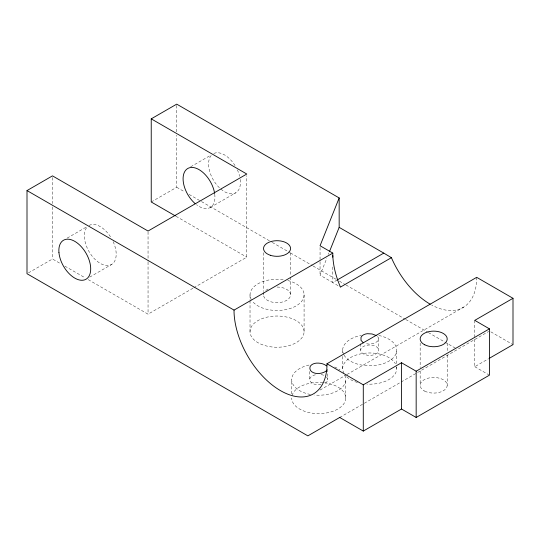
<?xml version="1.0" encoding="UTF-8"?>
<svg xmlns="http://www.w3.org/2000/svg" width="540" height="540" viewBox="0 0 540 540"><rect width="100%" height="100%" fill="white"/><g stroke="black" fill="none" stroke-linecap="round" stroke-linejoin="round"><path stroke-width="0.41" stroke-dasharray="2.7 2.03" d="M151.234 201.98L176.715 187.272L176.715 135.209M176.715 131.848L176.715 104.139M193.786 287.759L246.794 257.155L246.794 175.709M291.708 393.822L291.708 379.607M332.802 266.976L332.802 282.535L340.443 287.105M342.677 368.577L342.677 356.036M342.677 352.694L342.677 350.183M345.769 398L345.769 379.607M396.731 368.577L396.731 366.903M396.731 363.562L396.731 350.183M377.507 336.461L378.405 337.635L378.405 340.072A8.944 4.421 -6.3 0 1 372.033 343.744L369.11 344.088L365.195 343.568M337.169 280.01L332.802 282.535L320.058 275.177L326.842 258.208M328.381 254.354L328.995 252.808M67.163 238.113L86.819 226.766M190.66 166.813L211.052 155.041M28.458 272.862L52.481 258.991L60.507 263.628M89.681 277.128L111.524 264.519M210.276 207.509L235.757 192.794M88.229 279.632L148.048 314.165L193.064 288.178M319.97 390.089L346.262 374.909M346.99 374.483L463.84 307.024M339.714 417.467L488.707 331.445M474.775 320.362L474.775 366.707L488.477 358.796M490.853 331.857L513 344.642M176.715 187.272L184.741 191.903M189.115 194.427L200.786 201.17M201.515 201.589L271.553 242.021M272.281 242.44L289.784 252.551M290.52 252.97L312.404 265.606M313.132 266.031L336.474 279.504M339.397 281.192L345.229 284.56M345.958 284.985L405.047 319.1M405.776 319.518L427.667 332.154M428.396 332.572L456.118 348.577M474.775 366.707L488.727 374.767M176.033 216.304L246.794 257.155M64.888 266.153L85.313 277.945M476.685 277.331L476.685 279.74A65.772 37.976 60 0 1 431.615 304.985M447.201 343.15L447.201 351.581M447.201 354.949L447.201 385.283M420.167 343.15L420.167 367.585M420.167 370.96L420.167 385.283M378.715 338.884L378.715 350.183A9.011 5.204 0 0 1 365.195 354.692A9.011 5.204 0 0 1 365.195 345.681A9.011 5.204 0 0 1 378.715 350.183M360.693 343.724L360.693 350.183M327.746 369.11L327.746 379.607M320.058 247.435L320.058 260.881M320.058 261.725L320.058 275.177M309.724 371.534L309.724 379.607M304.081 294.853L304.081 331.634A27.027 15.606 0 0 1 263.54 345.154A27.027 15.606 0 0 1 263.54 318.121A27.027 15.606 0 0 1 304.081 331.634M290.567 252.72L290.567 276.318M290.567 277.162L290.567 294.853M263.54 252.72L263.54 291.485M263.54 292.329L263.54 294.853M250.027 294.853L250.027 299.869M250.027 300.706L250.027 331.634M148.048 231.876L148.048 261.266M148.048 262.109L148.048 314.165M52.481 177.545L52.481 203.573M52.481 206.935L52.481 258.991M324.635 382.772A27.027 15.606 0 0 1 345.478 400.282A27.027 15.606 0 0 1 316.757 413.566A27.027 15.606 0 0 1 291.708 398M292.039 395.557A27.027 15.606 0 0 1 322.967 382.59M344.75 375.374A27.027 15.606 0 0 1 314.51 395.024M310.385 394.45A27.027 15.606 0 0 1 291.708 379.856A27.027 15.606 0 0 1 309.582 364.925M334.625 366.984A27.027 15.606 0 0 1 339.964 369.947M396.583 366.944A27.027 15.606 0 0 1 366.876 384.095M357.433 382.482A27.027 15.606 0 0 1 345.62 375.658M344 373.397A27.027 15.606 0 0 1 361.348 353.734A27.027 15.606 0 0 1 395.408 363.751M326.538 377.008A9.011 5.204 0 0 1 323.906 383.873M321.071 384.635A9.011 5.204 0 0 1 310.034 380.957A9.011 5.204 0 0 1 316.406 374.585M321.071 374.585A9.011 5.204 0 0 1 324.526 375.624M113.15 241.637A22.525 13.007 60 0 1 110.923 264.829A22.525 13.007 60 0 1 89.606 252.524A22.525 13.007 60 0 1 87.379 226.76M89.006 225.504A22.525 13.007 60 0 1 111.166 237.897M277.054 287.05A13.514 7.803 0 0 1 290.54 295.367A13.514 7.803 0 0 1 275.292 302.589A13.514 7.803 0 0 1 263.797 293.335M265.815 290.52A13.514 7.803 0 0 1 268.826 288.664M287.793 280.53A27.027 15.606 0 0 1 296.015 305.978A27.027 15.606 0 0 1 252.085 300.827M251.35 299.68A27.027 15.606 0 0 1 257.351 284.175A27.027 15.606 0 0 1 283.777 279.74M378.857 335.502A27.027 15.606 0 0 1 388.517 361.388A27.027 15.606 0 0 1 344 355.01M343.69 354.422A27.027 15.606 0 0 1 361.348 335.34M240.226 179.489A22.525 13.007 60 0 1 220.779 189.02A22.525 13.007 60 0 1 211.613 155.034M213.84 153.468A22.525 13.007 60 0 1 235.757 166.786M237.384 169.918A22.525 13.007 60 0 1 239.645 176.351M214.745 194.204A22.525 13.007 60 0 1 196.519 204.728M424.771 391.149A13.514 7.803 0 0 0 446.938 386.809A13.514 7.803 0 0 0 429.34 377.892A13.514 7.803 0 0 0 424.771 391.149"/><path stroke-width="0.81" d="M175.304 215.879L151.234 201.98L151.234 118.854L246.794 174.029L148.048 231.039L52.481 175.865L27.007 190.573L27 273.706L307.861 435.861L339.991 417.305M332.802 257.155L332.802 253.105L320.058 245.747L339.167 197.937L176.715 104.139L151.234 118.854M329.616 251.269L339.167 227.36L339.167 197.937M489.2 358.378L513 344.642L513 298.296L476.685 277.331L326.97 363.764L326.97 366.174A65.772 37.976 60 0 1 280.51 390.643A65.772 37.976 60 0 1 234.05 312.525L234.05 310.115L332.802 253.105M337.169 280.01L383.764 253.105L391.412 257.681A65.772 37.976 60 0 0 430.225 304.209M391.412 257.681L340.443 287.105A65.772 37.976 60 0 1 332.802 255.515M513 298.296L474.775 320.362L489.429 328.84L489.429 375.165L416.164 417.467L401.51 409.01L363.285 431.075L339.714 417.467M363.285 431.075L363.285 384.818L401.51 362.745L416.164 371.203L416.164 417.467M416.164 371.203L489.429 328.84M376.076 335.468L372.033 333.963L367.369 333.7A8.944 5.812 7.2 0 0 361.004 337.379L361.004 340.328L363.332 342.826M339.167 227.36L383.764 253.105M27.007 190.573L234.05 310.115M326.97 363.764L363.285 384.818M326.538 365.89C323.716 363.575 319.957 362.941 316.406 363.123A8.944 5.812 7.2 0 0 310.034 366.802C308.516 372.64 316.73 374.45 321.071 373.174A8.944 4.421 -6.3 0 0 326.538 370.649M401.51 362.745L401.51 409.01M195.291 203.735A22.525 13.007 60 0 1 183.154 177.16A22.525 13.007 60 0 1 198.18 169.155A22.525 13.007 60 0 1 214.637 193.428M424.771 344.804A13.514 7.803 0 0 0 446.938 340.463A13.514 7.803 0 0 0 429.34 331.547A13.514 7.803 0 0 0 424.771 344.804M58.941 252.497A22.525 13.007 60 0 0 84.145 280.004A22.525 13.007 60 0 0 81.257 246.665A22.525 13.007 60 0 0 58.941 252.497M270.297 255.265A13.514 7.803 0 0 0 290.567 248.508A13.514 7.803 0 0 0 270.297 241.751A13.514 7.803 0 0 0 270.297 255.265"/></g></svg>
